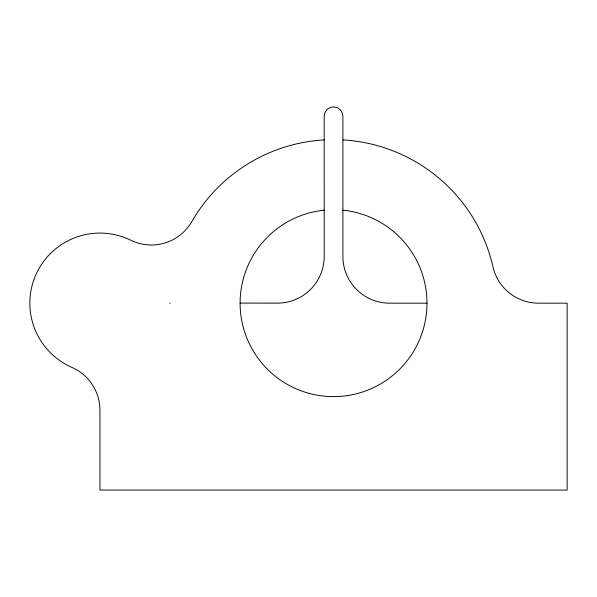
<?xml version="1.0" encoding="UTF-8"?>
<svg xmlns="http://www.w3.org/2000/svg" width="597" height="597" viewBox="0 0 597 597"><rect width="100%" height="100%" fill="white"/><g stroke="black" fill="none" stroke-linecap="round" stroke-linejoin="round"><path stroke-width="0.9" d="M170.011 302.851L170.011 303.492M426.982 303.172L389.61 303.172A46.723 46.723 0 0 1 342.887 256.449L342.887 116.281A9.343 9.343 0 0 0 333.544 106.938A9.343 9.343 0 0 0 324.193 116.281L324.201 256.404A46.723 46.723 0 0 1 277.441 303.127L240.098 303.097M324.201 139.914A163.526 163.526 0 0 0 191.816 221.591A46.723 46.723 0 0 1 130.773 240.233A70.08 70.08 0 0 0 36.335 273.724A70.08 70.08 0 0 0 71.901 367.401A46.723 46.723 0 0 1 99.93 410.221L99.93 490.055L567.15 490.055L567.15 303.172L538.531 303.172A46.723 46.723 0 0 1 492.973 266.829A163.526 163.526 0 0 0 342.887 139.914M342.887 210.196A93.445 93.445 0 0 1 412.855 352.573A93.445 93.445 0 0 1 254.218 352.566A93.445 93.445 0 0 1 324.201 210.196"/></g></svg>
